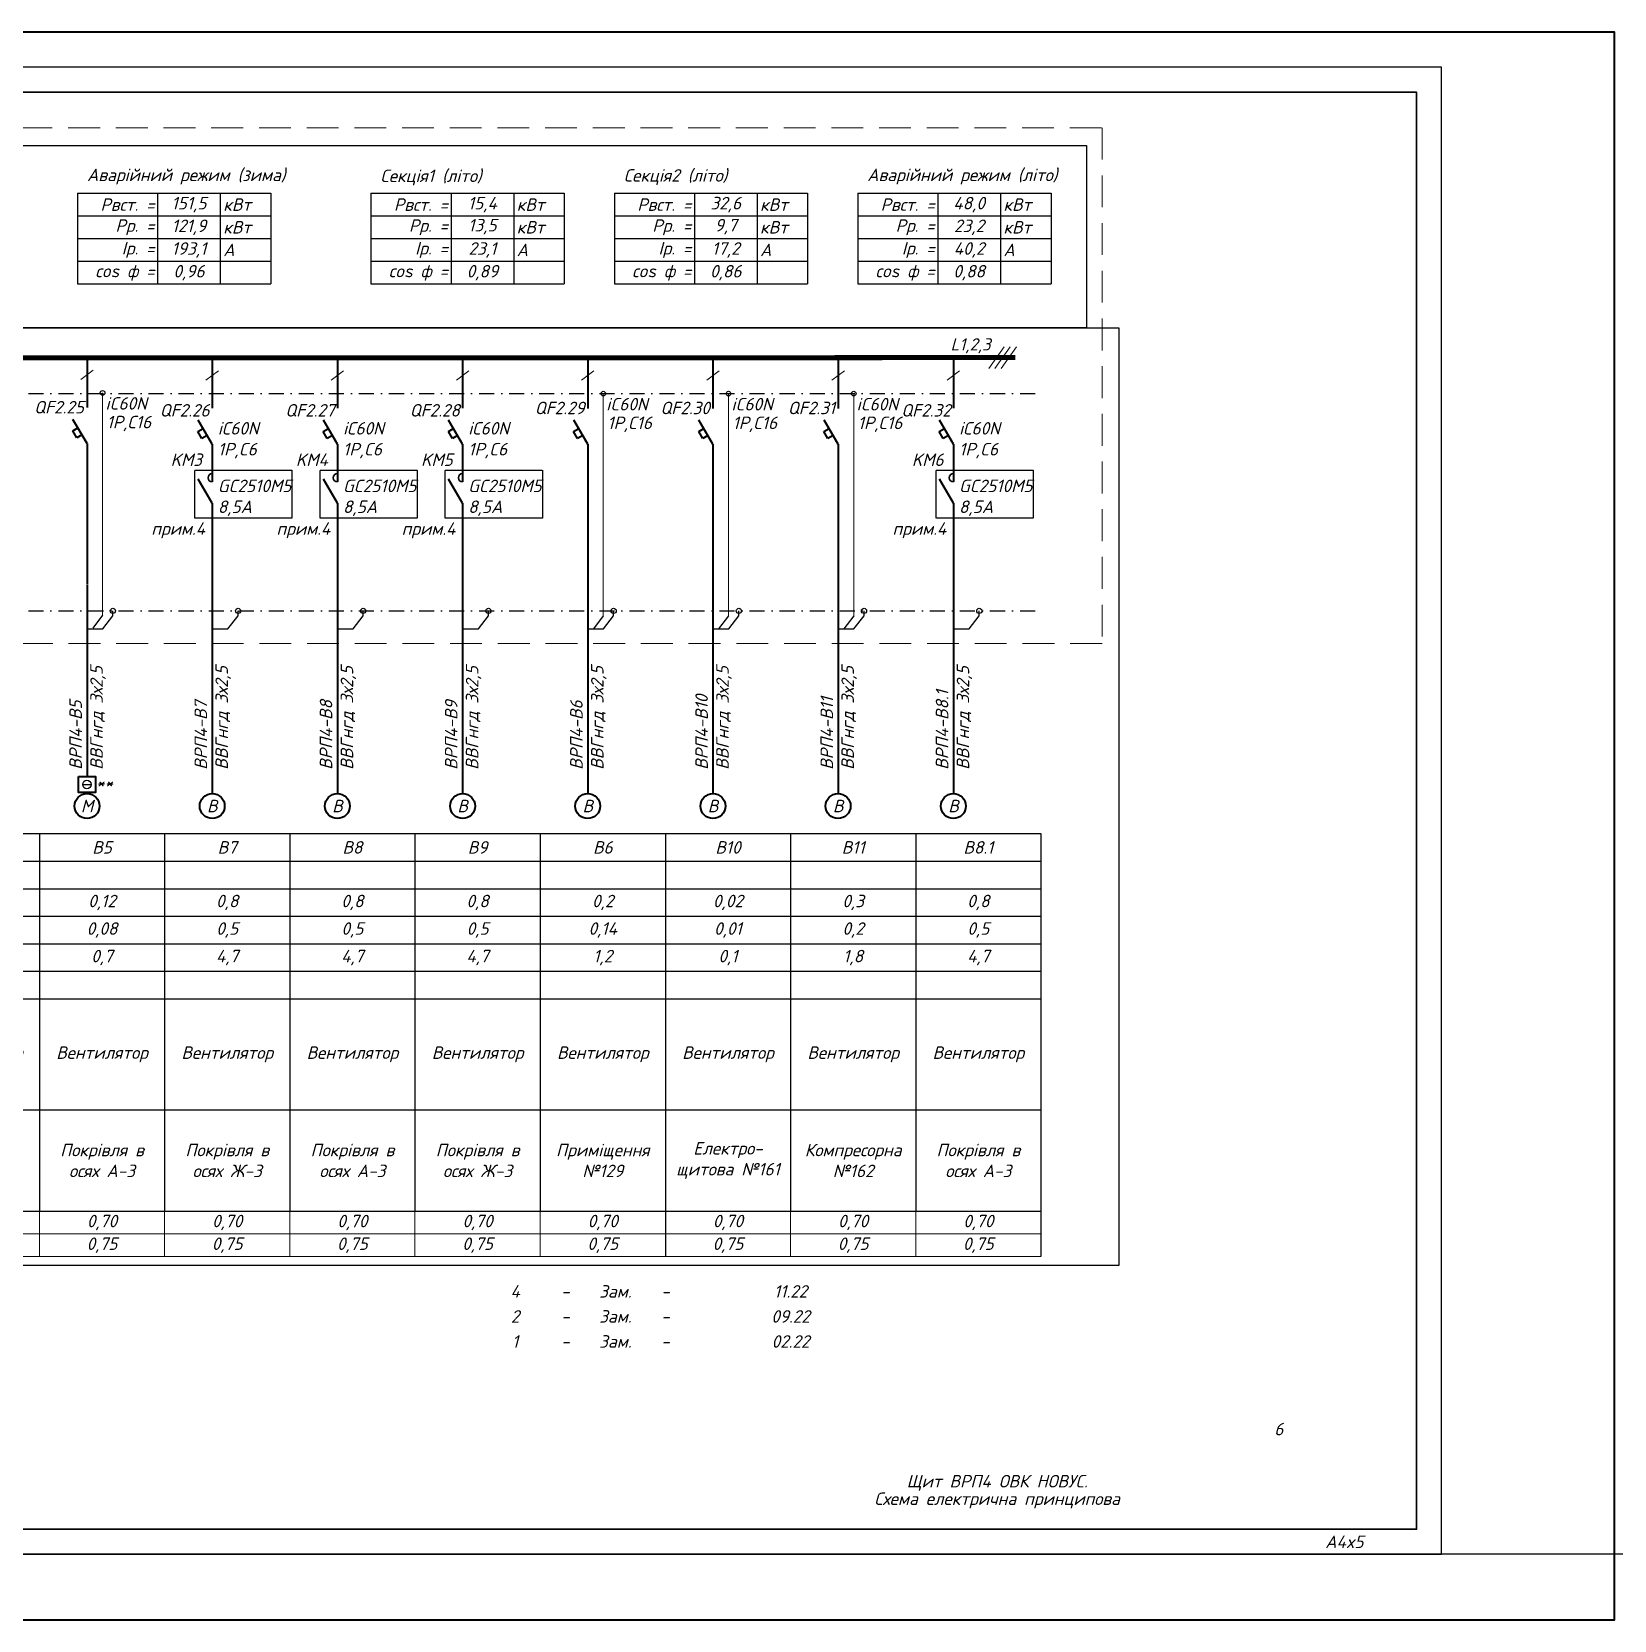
# Model space of a CAD drawing. Header units: millimetres. Extents: x -122434 to 1506205, y -201405 to 386015.
# Drawn here: x 263544 to 295146, y 153284 to 185011 of the extents above; entities that cross this region are included whole.
import ezdxf
from ezdxf.enums import TextEntityAlignment as Align

# ---------------------------------------------------------------- set-up
doc = ezdxf.new("R2010")
doc.units = ezdxf.units.MM
for name, pattern in [('DASHDOTX2', [2, 1, -0.5, 0, -0.5]), ('DASHED', [9.525, 6.35, -3.175]), ('DASHED2', [4.5, 3, -1.5])]:
    doc.linetypes.add(name, pattern=pattern)
doc.layers.get('Defpoints').update_dxf_attribs({"color": 4})
doc.layers.add('E_Зміни', color=7, linetype='Continuous')
doc.layers.add('Схема', color=7, linetype='Continuous')
doc.styles.add('GOST 2.304', font='isocpeui.ttf')
doc.styles.add('ICO', font='isocpeui.ttf')
doc.styles.add('ГОСТ 2.304', font='isocpeui.ttf')

# ---------------------------------------------------------------- blocks, each defined once
blk = doc.blocks.new('*T54')
at = {"color": 0, "lineweight": -2, "transparency": 16777216}
for p, q in [((0, 0), (4000, 0)), ((0, 0), (0, -7540)), ((4000, 0), (4000, -2200)), ((9000, 0), (9000, -7540)), ((11500, 0), (11500, -7540)), ((14000, 0), (14000, -2200)), ((16500, 0), (16500, -7540)), ((19000, 0), (19000, -7540)), ((21500, 0), (21500, -7540)), ((24000, 0), (24000, -7540)), ((26500, 0), (26500, -7540)), ((29000, 0), (29000, -7540)), ((31500, 0), (31500, -7540)), ((34000, 0), (34000, -7540)), ((66500, 0), (66500, -7540)), ((69000, 0), (69000, -3300)), ((71500, 0), (71500, -3300)), ((74000, 0), (74000, -3300)), ((76500, 0), (76500, -3300)), ((79000, 0), (79000, -3300)), ((81500, 0), (81500, -3300)), ((84000, 0), (84000, -3300)), ((86500, 0), (86500, -3300)), ((89000, 0), (89000, -3300)), ((91500, 0), (91500, -3300)), ((94000, 0), (94000, -3300)), ((0, -550), (94000, -550)), ((6500, -550), (6500, -2200)), ((36500, -550), (36500, -7540)), ((39000, -550), (39000, -3300)), ((41500, -550), (41500, -7540)), ((44000, -550), (44000, -7540)), ((46500, -550), (46500, -3300)), ((49000, -550), (49000, -3300)), ((51500, -550), (51500, -3300)), ((54000, -550), (54000, -3300)), ((56500, -550), (56500, -3300)), ((59000, -550), (59000, -3300)), ((61500, -550), (61500, -3300)), ((64000, -550), (64000, -3300)), ((0, -1100), (21500, -1100)), ((24000, -1100), (94000, -1100)), ((0, -1650), (94000, -1650)), ((0, -2200), (4000, -2200)), ((11500, -2200), (34000, -2200)), ((44000, -2200), (94000, -2200)), ((0, -2750), (4000, -2750)), ((6500, -2750), (6500, -3300)), ((14000, -2750), (14000, -7540)), ((64000, -2750), (66500, -2750)), ((0, -3300), (94000, -3300)), ((4000, -3300), (4000, -7540)), ((0, -5515), (69000, -5515)), ((6500, -5515), (6500, -7540)), ((39000, -5515), (39000, -7540)), ((46500, -5515), (46500, -7540)), ((49000, -5515), (49000, -7540)), ((51500, -5515), (51500, -7540)), ((54000, -5515), (54000, -7540)), ((56500, -5515), (56500, -7540)), ((59000, -5515), (59000, -7540)), ((61500, -5515), (61500, -7540)), ((64000, -5515), (64000, -7540)), ((69000, -5515), (69000, -7540)), ((71500, -5515), (94000, -5515)), ((71500, -5515), (71500, -7540)), ((74000, -5515), (74000, -7540)), ((76500, -5515), (76500, -7540)), ((79000, -5515), (79000, -7540)), ((81500, -5515), (81500, -7540)), ((84000, -5515), (84000, -7540)), ((86500, -5515), (86500, -7540)), ((89000, -5515), (89000, -7540)), ((91500, -5515), (91500, -7540)), ((94000, -5515), (94000, -7540)), ((0, -7540), (94000, -7540))]:
    blk.add_line(p, q, dxfattribs=at)
at = {"color": 0, "linetype": 'ByBlock', "lineweight": -2, "transparency": 16777216}
for p, q in [((4000, 0), (94000, 0)), ((6500, 0), (6500, -550)), ((36500, 0), (36500, -550)), ((39000, 0), (39000, -550)), ((41500, 0), (41500, -550)), ((44000, 0), (44000, -550)), ((46500, 0), (46500, -550)), ((49000, 0), (49000, -550)), ((51500, 0), (51500, -550)), ((54000, 0), (54000, -550)), ((56500, 0), (56500, -550)), ((59000, 0), (59000, -550)), ((61500, 0), (61500, -550)), ((64000, 0), (64000, -550)), ((21500, -1100), (24000, -1100)), ((4000, -2200), (11500, -2200)), ((4000, -2200), (4000, -3300)), ((6500, -2200), (6500, -2750)), ((14000, -2200), (14000, -2750)), ((34000, -2200), (44000, -2200)), ((4000, -2750), (64000, -2750)), ((66500, -2750), (94000, -2750)), ((6500, -3300), (6500, -5515)), ((39000, -3300), (39000, -5515)), ((46500, -3300), (46500, -5515)), ((49000, -3300), (49000, -5515)), ((51500, -3300), (51500, -5515)), ((54000, -3300), (54000, -5515)), ((56500, -3300), (56500, -5515)), ((59000, -3300), (59000, -5515)), ((61500, -3300), (61500, -5515)), ((64000, -3300), (64000, -5515)), ((69000, -3300), (69000, -5515)), ((71500, -3300), (71500, -5515)), ((74000, -3300), (74000, -5515)), ((76500, -3300), (76500, -5515)), ((79000, -3300), (79000, -5515)), ((81500, -3300), (81500, -5515)), ((84000, -3300), (84000, -5515)), ((86500, -3300), (86500, -5515)), ((89000, -3300), (89000, -5515)), ((91500, -3300), (91500, -5515)), ((94000, -3300), (94000, -5515)), ((69000, -5515), (71500, -5515)), ((86500, -7540), (86500, -8447)), ((94000, -7540), (94000, -8447))]:
    blk.add_line(p, q, dxfattribs=at)
at = {"layer": 'Defpoints', "color": 8, "linetype": 'ByBlock', "lineweight": 0, "transparency": 16777216}
for p, q in [((0, -7540), (0, -8447)), ((4000, -7540), (4000, -8447)), ((6500, -7540), (6500, -8447)), ((9000, -7540), (9000, -8447)), ((11500, -7540), (11500, -8447)), ((14000, -7540), (14000, -8447)), ((16500, -7540), (16500, -8447)), ((19000, -7540), (19000, -8447)), ((21500, -7540), (21500, -8447)), ((24000, -7540), (24000, -8447)), ((26500, -7540), (26500, -8447)), ((29000, -7540), (29000, -8447)), ((31500, -7540), (31500, -8447)), ((34000, -7540), (34000, -8447)), ((36500, -7540), (36500, -8447)), ((39000, -7540), (39000, -8447)), ((41500, -7540), (41500, -8447)), ((44000, -7540), (44000, -8447)), ((46500, -7540), (46500, -8447)), ((49000, -7540), (49000, -8447)), ((51500, -7540), (51500, -8447)), ((54000, -7540), (54000, -8447)), ((56500, -7540), (56500, -8447)), ((59000, -7540), (59000, -8447)), ((61500, -7540), (61500, -8447)), ((64000, -7540), (64000, -8447)), ((66500, -7540), (66500, -8447)), ((69000, -7540), (69000, -8447)), ((71500, -7540), (71500, -8447)), ((74000, -7540), (74000, -8447)), ((76500, -7540), (76500, -8447)), ((79000, -7540), (79000, -8447)), ((81500, -7540), (81500, -8447)), ((84000, -7540), (84000, -8447)), ((89000, -7540), (89000, -8447)), ((91500, -7540), (91500, -8447)), ((0, -7994), (94000, -7994)), ((0, -8447), (94000, -8447))]:
    blk.add_line(p, q, dxfattribs=at)
at = {"color": 0, "transparency": 16777216, "char_height": 250, "attachment_point": 5, "style": 'ГОСТ 2.304'}
for s, insert, width in [('Номер по плану', (2000, -275), 3880), ('ПВ4', (5250, -275), 2380), ('ККБ1', (7750, -275), 2380), ('EK-1', (15250, -275), 2380), ('EK-2', (17750, -275), 2380), ('EK-3', (20250, -275), 2380), ('EK-4', (22750, -275), 2380), ('EK-5', (25250, -275), 2380), ('EK-6', (27750, -275), 2380), ('EK-7', (30250, -275), 2380), ('EK-8', (32750, -275), 2380), ('А1', (37750, -275), 2380), ('А2', (40250, -275), 2380), ('К1', (45250, -275), 2380), ('К2', (47750, -275), 2380), ('К3', (50250, -275), 2380), ('К4', (52750, -275), 2380), ('К5', (55250, -275), 2380), ('К6', (57750, -275), 2380), ('К8', (60250, -275), 2380), ('К8А', (62750, -275), 2380), ('В2', (67750, -275), 2380), ('В2.1', (70250, -275), 2380), ('В3', (72750, -275), 2380), ('В5', (75250, -275), 2380), ('В7', (77750, -275), 2380), ('В8', (80250, -275), 2380), ('В9', (82750, -275), 2380), ('В6', (85250, -275), 2380), ('В10', (87750, -275), 2380), ('В11', (90250, -275), 2380), ('В8.1', (92750, -275), 2380), ('Тип', (2000, -825), 3880), ('Рвст., кВт', (2000, -1375), 3880), ('78,0', (5250, -1375), 2380), ('10,9', (7750, -1375), 2380), ('2,5', (15250, -1375), 2380), ('2,5', (17750, -1375), 2380), ('1,5', (20250, -1375), 2380), ('2,0', (22750, -1375), 2380), ('4,0', (25250, -1375), 2380), ('1,5', (27750, -1375), 2380), ('3,5', (30250, -1375), 2380), ('2,5', (32750, -1375), 2380), ('15,0', (37750, -1375), 2380), ('15,0', (40250, -1375), 2380), ('1,0', (45250, -1375), 2380), ('1,0', (47750, -1375), 2380), ('1,0', (50250, -1375), 2380), ('1,0', (52750, -1375), 2380), ('1,0', (55250, -1375), 2380), ('1,0', (57750, -1375), 2380), ('1,5', (60250, -1375), 2380), ('1,5', (62750, -1375), 2380), ('0,3', (67750, -1375), 2380), ('0,3', (70250, -1375), 2380), ('0,05', (72750, -1375), 2380), ('0,12', (75250, -1375), 2380), ('0,8', (77750, -1375), 2380), ('0,8', (80250, -1375), 2380), ('0,8', (82750, -1375), 2380), ('0,2', (85250, -1375), 2380), ('0,02', (87750, -1375), 2380), ('0,3', (90250, -1375), 2380), ('0,8', (92750, -1375), 2380), ('Рр., кВт', (2000, -1925), 3880), ('70,2', (5250, -1925), 2380), ('10,9', (7750, -1925), 2380), ('2,3', (15250, -1925), 2380), ('2,3', (17750, -1925), 2380), ('1,4', (20250, -1925), 2380), ('1,8', (22750, -1925), 2380), ('3,6', (25250, -1925), 2380), ('1,4', (27750, -1925), 2380), ('3,2', (30250, -1925), 2380), ('2,3', (32750, -1925), 2380), ('13,5', (37750, -1925), 2380), ('13,5', (40250, -1925), 2380), ('0,9', (45250, -1925), 2380), ('0,9', (47750, -1925), 2380), ('0,9', (50250, -1925), 2380), ('0,9', (52750, -1925), 2380), ('0,9', (55250, -1925), 2380), ('0,9', (57750, -1925), 2380), ('1,4', (60250, -1925), 2380), ('1,4', (62750, -1925), 2380), ('0,2', (67750, -1925), 2380), ('0,2', (70250, -1925), 2380), ('0,04', (72750, -1925), 2380), ('0,08', (75250, -1925), 2380), ('0,5', (77750, -1925), 2380), ('0,5', (80250, -1925), 2380), ('0,5', (82750, -1925), 2380), ('0,14', (85250, -1925), 2380), ('0,01', (87750, -1925), 2380), ('0,2', (90250, -1925), 2380), ('0,5', (92750, -1925), 2380), ('Іном.', (2000, -2475), 3880), ('123,6', (5250, -2475), 2380), ('18,4', (7750, -2475), 2380), ('11,4', (15250, -2475), 2380), ('11,4', (17750, -2475), 2380), ('6,8', (20250, -2475), 2380), ('9,1', (22750, -2475), 2380), ('18,2', (25250, -2475), 2380), ('6,8', (27750, -2475), 2380), ('15,9', (30250, -2475), 2380), ('11,4', (32750, -2475), 2380), ('23,8', (37750, -2475), 2380), ('23,8', (40250, -2475), 2380), ('5,1', (45250, -2475), 2380), ('5,1', (47750, -2475), 2380), ('5,1', (50250, -2475), 2380), ('5,1', (52750, -2475), 2380), ('5,1', (55250, -2475), 2380), ('5,1', (57750, -2475), 2380), ('7,6', (60250, -2475), 2380), ('7,6', (62750, -2475), 2380), ('1,8', (67750, -2475), 2380), ('1,8', (70250, -2475), 2380), ('0,3', (72750, -2475), 2380), ('0,7', (75250, -2475), 2380), ('4,7', (77750, -2475), 2380), ('4,7', (80250, -2475), 2380), ('4,7', (82750, -2475), 2380), ('1,2', (85250, -2475), 2380), ('0,1', (87750, -2475), 2380), ('1,8', (90250, -2475), 2380), ('4,7', (92750, -2475), 2380), ('Іп', (2000, -3025), 3880), ('Компресорно- конденсатор- ний блок для ПВ4', (7750, -4408), 2380), ('Кондиціонер К1      (зовнішній блок)', (45250, -4408), 2380), ('Кондиціонер К2    (зовнішній блок)', (47750, -4408), 2380), ('Кондиціонер К3     (зовнішній блок)', (50250, -4408), 2380), ('Кондиціонер К4    (зовнішній блок)', (52750, -4408), 2380), ('Кондиціонер К5    (зовнішній блок)', (55250, -4408), 2380), ('Кондиціонер К6    (зовнішній блок)', (57750, -4408), 2380), ('Кондиціонер К8     (зовнішній блок)', (60250, -4408), 2380), ('Кондиціонер К8А   (зовнішній блок)', (62750, -4408), 2380), ('{\\T0.95;\\C7;Найменування обладнання за планом}', (2000, -4408), 3880), ('Конвектори {\\C256;К156, К157}', (15250, -4408), 2380), ('Конвектори К150, К151', (20250, -4408), 2380), ('Конвектори К136, К137, К144', (22750, -4408), 2380), ('Конвектори К145.1, К145.2, К146', (25250, -4408), 2380), ('Конвектор К102, К106, К107', (30250, -4408), 2380), ('Відключення обладнання при пожежі', (35250, -4408), 2380), ('Тепловенти- лятор А1', (37750, -4408), 2380), ('Тепловенти- лятор А2', (40250, -4408), 2380), ('Вентсистема', (5250, -4408), 2380), ('Резерв', (10250, -4408), 2380), ('Конвектор К162', (17750, -4408), 2380), ('Конвектор К134', (27750, -4408), 2380), ('Конвектор К163', (32750, -4408), 2380), ('Резерв', (42750, -4408), 2380), ('Резерв', (65250, -4408), 2380), ('Вентилятор', (67750, -4408), 2380), ('Вентилятор', (70250, -4408), 2380), ('Вентилятор', (72750, -4408), 2380), ('Вентилятор', (75250, -4408), 2380), ('Вентилятор', (77750, -4408), 2380), ('Вентилятор', (80250, -4408), 2380), ('Вентилятор', (82750, -4408), 2380), ('Вентилятор', (85250, -4408), 2380), ('Вентилятор', (87750, -4408), 2380), ('Вентилятор', (90250, -4408), 2380), ('Вентилятор', (92750, -4408), 2380), ('Приміщення  №136, №137, №144', (22750, -6528), 2380), ('Приміщення  №102, №106, №107', (30250, -6528), 2380), ('Венткамера №163', (5250, -6528), 2380), ('Покрівля в осях В-1', (7750, -6528), 2380), ('Приміщення  №156, №157', (15250, -6528), 2380), ('Приміщення  №162', (17750, -6528), 2380), ('Приміщення  №150, №151', (20250, -6528), 2380), ('Приміщення  №145, №146', (25250, -6528), 2380), ('Приміщення  №134', (27750, -6528), 2380), ('Приміщення  №163', (32750, -6528), 2380), ('Приміщення №102', (37750, -6528), 2380), ('Приміщення №152', (40250, -6528), 2380), ('Покрівля в осях В-1', (45250, -6528), 2380), ('Покрівля в осях В-1', (47750, -6528), 2380), ('Покрівля в осях В-1', (50250, -6528), 2380), ('Покрівля в осях Д-1', (52750, -6528), 2380), ('Покрівля в осях Д-1', (55250, -6528), 2380), ('Покрівля в осях А-3', (57750, -6528), 2380), ('Покрівля в осях В-1', (60250, -6528), 2380), ('Покрівля в осях В-1', (62750, -6528), 2380), ('Покрівля в осях Г-5', (67750, -6528), 2380), ('Покрівля в осях Г-5', (70250, -6528), 2380), ('Покрівля в осях Ж-3', (72750, -6528), 2380), ('Покрівля в осях А-3', (75250, -6528), 2380), ('Покрівля в осях Ж-3', (77750, -6528), 2380), ('Покрівля в осях А-3', (80250, -6528), 2380), ('Покрівля в осях Ж-3', (82750, -6528), 2380), ('Приміщення №129', (85250, -6528), 2380), ('Електро- щитова №161', (87750, -6528), 2380), ('Компресорна №162', (90250, -6528), 2380), ('Покрівля в осях А-3', (92750, -6528), 2380), ('{\\T0.95;\\C7;Місце встановлення}', (2000, -6528), 3880)]:
    blk.add_mtext(s, dxfattribs=dict(at, insert=insert, width=width))
at = {"color": 7, "true_color": 0xffffff, "transparency": 16777216, "char_height": 250, "attachment_point": 5, "style": 'ГОСТ 2.304'}
for s, insert, width in [('0,90', (5250, -7767), 2380), ('1,00', (7750, -7767), 2380), ('0,90', (15250, -7767), 2380), ('0,90', (17750, -7767), 2380), ('0,90', (20250, -7767), 2380), ('0,90', (22750, -7767), 2380), ('0,90', (25250, -7767), 2380), ('0,90', (27750, -7767), 2380), ('0,90', (30250, -7767), 2380), ('0,90', (32750, -7767), 2380), ('0,90', (37750, -7767), 2380), ('0,90', (40250, -7767), 2380), ('1,00', (42750, -7767), 2380), ('0,90', (45250, -7767), 2380), ('0,90', (47750, -7767), 2380), ('0,90', (50250, -7767), 2380), ('0,90', (52750, -7767), 2380), ('0,90', (55250, -7767), 2380), ('0,90', (57750, -7767), 2380), ('0,90', (60250, -7767), 2380), ('0,90', (62750, -7767), 2380), ('0,00', (65250, -7767), 2380), ('0,70', (67750, -7767), 2380), ('0,70', (70250, -7767), 2380), ('0,70', (72750, -7767), 2380), ('0,70', (75250, -7767), 2380), ('0,70', (77750, -7767), 2380), ('0,70', (80250, -7767), 2380), ('0,70', (82750, -7767), 2380), ('0,70', (85250, -7767), 2380), ('0,70', (87750, -7767), 2380), ('0,70', (90250, -7767), 2380), ('0,70', (92750, -7767), 2380), ('Кп', (2000, -7767), 3880), ('cos ф', (2000, -8220), 3880), ('0,96', (5250, -8220), 2380), ('0,90', (7750, -8220), 2380), ('1,00', (15250, -8220), 2380), ('1,00', (17750, -8220), 2380), ('1,00', (20250, -8220), 2380), ('1,00', (22750, -8220), 2380), ('1,00', (25250, -8220), 2380), ('1,00', (27750, -8220), 2380), ('1,00', (30250, -8220), 2380), ('1,00', (32750, -8220), 2380), ('0,96', (37750, -8220), 2380), ('0,96', (40250, -8220), 2380), ('0,90', (42750, -8220), 2380), ('0,90', (45250, -8220), 2380), ('0,90', (47750, -8220), 2380), ('0,90', (50250, -8220), 2380), ('0,90', (52750, -8220), 2380), ('0,90', (55250, -8220), 2380), ('0,90', (57750, -8220), 2380), ('0,90', (60250, -8220), 2380), ('0,90', (62750, -8220), 2380), ('0,00', (65250, -8220), 2380), ('0,75', (67750, -8220), 2380), ('0,75', (70250, -8220), 2380), ('0,75', (72750, -8220), 2380), ('0,75', (75250, -8220), 2380), ('0,75', (77750, -8220), 2380), ('0,75', (80250, -8220), 2380), ('0,75', (82750, -8220), 2380), ('0,75', (85250, -8220), 2380), ('0,75', (87750, -8220), 2380), ('0,75', (90250, -8220), 2380), ('0,75', (92750, -8220), 2380)]:
    blk.add_mtext(s, dxfattribs=dict(at, insert=insert, width=width))
blk = doc.blocks.new('*T57')
at = {"color": 0, "lineweight": -2, "transparency": 16777216}
for p, q in [((0, 0), (1600, 0)), ((0, 0), (0, -1813)), ((1600, 0), (1600, -1813)), ((2850, 0), (3860, 0)), ((2850, 0), (2850, -1813)), ((3860, 0), (3860, -1813)), ((0, -453), (3860, -453)), ((0, -907), (3860, -907)), ((0, -1360), (3860, -1360)), ((0, -1813), (3860, -1813))]:
    blk.add_line(p, q, dxfattribs=at)
at = {"color": 0, "linetype": 'ByBlock', "lineweight": -2, "transparency": 16777216}
blk.add_line((1600, 0), (2850, 0), dxfattribs=at)
at = {"color": 0, "transparency": 16777216, "char_height": 250, "style": 'ГОСТ 2.304'}
for s, insert, width, attachment_point in [('Рвст. =', (1540, -227), 1480, 6), ('151,5', (2225, -227), 1130, 5), ('кВт', (2910, -227), 890, 4), ('Рр. =', (1540, -680), 1480, 6), ('121,9', (2225, -680), 1130, 5), ('кВт', (2910, -680), 890, 4), ('Ір. =', (1540, -1133), 1480, 6), ('193,1', (2225, -1133), 1130, 5), ('А', (2910, -1133), 890, 4), ('сos ф =', (1540, -1587), 1480, 6), ('0,96', (2225, -1587), 1130, 5)]:
    blk.add_mtext(s, dxfattribs=dict(at, insert=insert, width=width, attachment_point=attachment_point))
blk = doc.blocks.new('*T58')
at = {"color": 0, "lineweight": -2, "transparency": 16777216}
for p, q in [((0, 0), (1600, 0)), ((0, 0), (0, -1813)), ((1600, 0), (1600, -1813)), ((2850, 0), (3860, 0)), ((2850, 0), (2850, -1360)), ((3860, 0), (3860, -1813)), ((0, -453), (3860, -453)), ((0, -907), (3860, -907)), ((0, -1360), (3860, -1360)), ((0, -1813), (3860, -1813))]:
    blk.add_line(p, q, dxfattribs=at)
at = {"color": 0, "linetype": 'ByBlock', "lineweight": -2, "transparency": 16777216}
for p, q in [((1600, 0), (2850, 0)), ((2850, -1360), (2850, -1813))]:
    blk.add_line(p, q, dxfattribs=at)
at = {"color": 0, "transparency": 16777216, "char_height": 250, "style": 'ГОСТ 2.304'}
for s, insert, width, attachment_point in [('Рвст. =', (1540, -227), 1480, 6), ('15,4', (2225, -227), 1130, 5), ('кВт', (2910, -227), 890, 4), ('Рр. =', (1540, -680), 1480, 6), ('13,5', (2225, -513), 1130, 2), ('кВт', (2910, -680), 890, 4), ('Ір. =', (1540, -1133), 1480, 6), ('23,1', (2225, -1133), 1130, 5), ('А', (2910, -1133), 890, 4), ('сos ф =', (1540, -1587), 1480, 6), ('0,89', (2225, -1587), 1130, 5)]:
    blk.add_mtext(s, dxfattribs=dict(at, insert=insert, width=width, attachment_point=attachment_point))
blk = doc.blocks.new('*T59')
at = {"color": 0, "lineweight": -2, "transparency": 16777216}
for p, q in [((0, 0), (1600, 0)), ((0, 0), (0, -1813)), ((1600, 0), (1600, -1813)), ((2850, 0), (3860, 0)), ((2850, 0), (2850, -1813)), ((3860, 0), (3860, -1813)), ((0, -453), (3860, -453)), ((0, -907), (3860, -907)), ((0, -1360), (3860, -1360)), ((0, -1813), (3860, -1813))]:
    blk.add_line(p, q, dxfattribs=at)
at = {"color": 0, "linetype": 'ByBlock', "lineweight": -2, "transparency": 16777216}
blk.add_line((1600, 0), (2850, 0), dxfattribs=at)
at = {"color": 0, "transparency": 16777216, "char_height": 250, "style": 'ГОСТ 2.304'}
for s, insert, width, attachment_point in [('Рвст. =', (1540, -227), 1480, 6), ('32,6', (2225, -227), 1130, 5), ('кВт', (2910, -227), 890, 4), ('Рр. =', (1540, -680), 1480, 6), ('9,7', (2225, -513), 1130, 2), ('кВт', (2910, -680), 890, 4), ('Ір. =', (1540, -1133), 1480, 6), ('17,2', (2225, -1133), 1130, 5), ('А', (2910, -1133), 890, 4), ('сos ф =', (1540, -1587), 1480, 6), ('0,86', (2225, -1587), 1130, 5)]:
    blk.add_mtext(s, dxfattribs=dict(at, insert=insert, width=width, attachment_point=attachment_point))
blk = doc.blocks.new('*T60')
at = {"color": 0, "lineweight": -2, "transparency": 16777216}
for p, q in [((0, 0), (1600, 0)), ((0, 0), (0, -1813)), ((1600, 0), (1600, -1813)), ((2850, 0), (3860, 0)), ((2850, 0), (2850, -1813)), ((3860, 0), (3860, -1813)), ((0, -453), (3860, -453)), ((0, -907), (3860, -907)), ((0, -1360), (3860, -1360)), ((0, -1813), (3860, -1813))]:
    blk.add_line(p, q, dxfattribs=at)
at = {"color": 0, "linetype": 'ByBlock', "lineweight": -2, "transparency": 16777216}
blk.add_line((1600, 0), (2850, 0), dxfattribs=at)
at = {"color": 0, "transparency": 16777216, "char_height": 250, "style": 'ГОСТ 2.304'}
for s, insert, width, attachment_point in [('Рвст. =', (1540, -227), 1480, 6), ('48,0', (2225, -227), 1130, 5), ('кВт', (2910, -227), 890, 4), ('Рр. =', (1540, -680), 1480, 6), ('23,2', (2225, -680), 1130, 5), ('кВт', (2910, -680), 890, 4), ('Ір. =', (1540, -1133), 1480, 6), ('40,2', (2225, -1133), 1130, 5), ('А', (2910, -1133), 890, 4), ('сos ф =', (1540, -1587), 1480, 6), ('0,88', (2225, -1587), 1130, 5)]:
    blk.add_mtext(s, dxfattribs=dict(at, insert=insert, width=width, attachment_point=attachment_point))
blk = doc.blocks.new('*U161')
at = {"color": 0, "lineweight": 40}
for p, q in [((0, 0), (0, -1005)), ((0, -1720), (-280, -1240)), ((-284, -1468), (-180, -1408)), ((-204, -1607), (-284, -1468)), ((-100, -1547), (-204, -1607))]:
    blk.add_line(p, q, dxfattribs=at)
at = {"color": 0, "lineweight": 13}
blk.add_line((-124, -441), (124, -256), dxfattribs=at)
at = {"color": 0, "lineweight": 9}
for p, q in [((311, -711), (311, -1240)), ((311, -1240), (311, -1720)), ((311, -2461), (311, -1720)), ((311, -2941), (311, -2461)), ((311, -5151), (311, -2941))]:
    blk.add_line(p, q, dxfattribs=at)
at = {"lineweight": 40}
for p, q in [((0, -1720), (0, -2226)), ((0, -2226), (0, -2941)), ((0, -2941), (0, -4529))]:
    blk.add_line(p, q, dxfattribs=at)
at = {"color": 0}
blk.add_circle((311, -711), 46.3, dxfattribs=at)
at = {"color": 0, "lineweight": 40}
blk.add_point((-37, -1659), dxfattribs=at)
at = {"style": 'ГОСТ 2.304'}
blk.add_attdef('QF', text='', height=250, dxfattribs=at).set_placement((-61, -997), align=Align.MIDDLE_RIGHT)
at = {"lineweight": 50, "style": 'ГОСТ 2.304'}
for tag, p in [('ТYPE', (369, -1046)), ('CURRENT', (391, -1419))]:
    blk.add_attdef(tag, p, '', height=250, dxfattribs=at)
blk = doc.blocks.new('Рамка А4х5')
at = {"lineweight": 30, "ltscale": 100}
blk.add_lwpolyline([(20, 5), (1045, 5), (1045, 292), (20, 292)], close=True, dxfattribs=at)
at = {"layer": 'Defpoints', "ltscale": 100}
blk.add_lwpolyline([(0, 0), (1050, 0), (1050, 297), (0, 297)], close=True, dxfattribs=at)
at = {"linetype": 'Continuous', "style": 'ГОСТ 2.304'}
blk.add_text('А4x5', height=2.5, dxfattribs=at).set_placement((1026.77, 1.24))

msp = doc.modelspace()

# ---------------------------------------------------------------- linework, layer by layer
at = {"lineweight": 15, "ltscale": 300}
for p, q in [((282960, 178720), (282654, 178284)), ((283084, 178720), (282778, 178284)), ((283208, 178720), (282902, 178284))]:
    msp.add_line(p, q, dxfattribs=at)
at = {"color": 0, "lineweight": 40}
for p, q in [((267147, 178494), (267147, 177490)), ((269647, 178494), (269647, 177490)), ((272147, 178494), (272147, 177490)), ((281949, 178494), (281949, 177490)), ((266863, 177026), (266967, 177086)), ((267147, 176774), (266867, 177254)), ((269363, 177026), (269467, 177086)), ((269647, 176774), (269367, 177254)), ((271863, 177026), (271967, 177086)), ((272147, 176774), (271867, 177254)), ((281665, 177026), (281769, 177086)), ((281949, 176774), (281669, 177254)), ((266943, 176888), (266863, 177026)), ((267047, 176948), (266943, 176888)), ((269443, 176888), (269363, 177026)), ((269547, 176948), (269443, 176888)), ((271943, 176888), (271863, 177026)), ((272047, 176948), (271943, 176888)), ((281745, 176888), (281665, 177026)), ((281849, 176948), (281745, 176888)), ((267147, 175597), (266867, 176077)), ((269647, 175597), (269367, 176077)), ((272147, 175597), (271867, 176077)), ((281949, 175597), (281669, 176077))]:
    msp.add_line(p, q, dxfattribs=at)
at = {"color": 0, "lineweight": 13}
for p, q in [((267023, 178054), (267271, 178239)), ((269523, 178054), (269771, 178239)), ((272023, 178054), (272271, 178239)), ((281825, 178054), (282073, 178239))]:
    msp.add_line(p, q, dxfattribs=at)
at = {"color": 0, "linetype": 'DASHDOTX2', "ltscale": 300}
msp.add_line((194465, 177783), (283697, 177783), dxfattribs=at)
at = {"lineweight": 40}
for p, q in [((267147, 176774), (267147, 176268)), ((269647, 176774), (269647, 176268)), ((272147, 176774), (272147, 176268)), ((281949, 176774), (281949, 176268)), ((267147, 176268), (267147, 176021)), ((269647, 176268), (269647, 176021)), ((272147, 176268), (272147, 176021)), ((281949, 176268), (281949, 176021)), ((267147, 175597), (267147, 175553)), ((267147, 175597), (267147, 174811)), ((267147, 175553), (267147, 173965)), ((269647, 175597), (269647, 175553)), ((269647, 175597), (269647, 174811)), ((269647, 175553), (269647, 173965)), ((272147, 175597), (272147, 175553)), ((272147, 175597), (272147, 174811)), ((272147, 175553), (272147, 173965)), ((281949, 175597), (281949, 175553)), ((281949, 175597), (281949, 174811)), ((281949, 175553), (281949, 173965)), ((264647, 173965), (264653, 170138)), ((267147, 173965), (267147, 169795)), ((269647, 173965), (269647, 169795)), ((272147, 173965), (272147, 169795)), ((274647, 173965), (274647, 169795)), ((277147, 173965), (277147, 169795)), ((279647, 173965), (279647, 169795)), ((281949, 173965), (281949, 169795))]:
    msp.add_line(p, q, dxfattribs=at)
at = {"linetype": 'DASHDOTX2', "ltscale": 300}
msp.add_line((194465, 173444), (283697, 173444), dxfattribs=at)
at = {"color": 0, "ltscale": 300}
for p, q in [((264958, 173358), (264761, 173098)), ((274958, 173343), (274761, 173084)), ((274962, 173084), (275164, 173344)), ((275164, 173344), (275164, 173444)), ((277458, 173343), (277261, 173084)), ((277462, 173084), (277664, 173344)), ((277664, 173344), (277664, 173444)), ((279958, 173343), (279761, 173084)), ((279962, 173084), (280164, 173344)), ((280164, 173344), (280164, 173444)), ((274638, 173084), (274962, 173084)), ((277138, 173084), (277462, 173084)), ((279638, 173084), (279962, 173084))]:
    msp.add_line(p, q, dxfattribs=at)
at = {"color": 0}
for p, q in [((264962, 173084), (265164, 173344)), ((265164, 173344), (265164, 173444)), ((267462, 173084), (267664, 173344)), ((267664, 173344), (267664, 173444)), ((269962, 173084), (270164, 173344)), ((270164, 173344), (270164, 173444)), ((272462, 173084), (272664, 173344)), ((272664, 173344), (272664, 173444)), ((282264, 173084), (282466, 173344)), ((282466, 173344), (282466, 173444)), ((264638, 173084), (264962, 173084)), ((267138, 173084), (267462, 173084)), ((269638, 173084), (269962, 173084)), ((272138, 173084), (272462, 173084)), ((281940, 173084), (282264, 173084))]:
    msp.add_line(p, q, dxfattribs=at)
msp.add_line((264563, 169976), (264730, 169976))
msp.add_xline((1302, 154602), (-1, 0))
at = {"color": 6, "lineweight": 40}
msp.add_lwpolyline([(185000, 185011), (295146, 185011), (295146, 153284), (185000, 153284)], close=True, dxfattribs=at)
at = {"linetype": 'DASHED', "lineweight": 18, "ltscale": 100}
msp.add_lwpolyline([(193787, 183093), (284917, 183093), (284917, 172795), (193787, 172795)], close=True, dxfattribs=at)
at = {"color": 0, "lineweight": 40, "ltscale": 100, "const_width": 100}
msp.add_lwpolyline([(225902, 178494), (283187, 178502)], dxfattribs=at)
at = {"linetype": 'DASHED2', "lineweight": 25}
for points in [[(266801, 176256), (268740, 176256), (268740, 175293), (266801, 175293)], [(269301, 176256), (271240, 176256), (271240, 175293), (269301, 175293)], [(271801, 176256), (273740, 176256), (273740, 175293), (271801, 175293)], [(281603, 176256), (283542, 176256), (283542, 175293), (281603, 175293)]]:
    msp.add_lwpolyline(points, close=True, dxfattribs=at)
at = {"color": 0, "lineweight": 40}
msp.add_lwpolyline([(264480, 170138), (264814, 170138), (264814, 169814), (264480, 169814)], close=True, dxfattribs=at)
at = {"color": 0}
for centre in [(265164, 173444), (267664, 173444), (270164, 173444), (272664, 173444), (275164, 173444, 0), (277664, 173444, 0), (280164, 173444, 0), (282466, 173444)]:
    msp.add_circle(centre, 51.8, dxfattribs=at)
msp.add_circle((264646, 169976), 83.7)
at = {"color": 0, "lineweight": 40}
for centre in [(264647, 169546), (267147, 169546), (269647, 169546), (272147, 169546), (274647, 169546), (277147, 169546), (279647, 169546), (281949, 169546)]:
    msp.add_circle(centre, 249, dxfattribs=at)
at = {"lineweight": 30}
for centre in [(267147, 176103), (269647, 176103), (272147, 176103), (281949, 176103)]:
    msp.add_arc(centre, 82.8, 90, 270, dxfattribs=at)
at = {"color": 0, "lineweight": 40}
for p in [(267110, 176836), (269610, 176836), (272110, 176836), (281912, 176836)]:
    msp.add_point(p, dxfattribs=at)
at = {"layer": 'Defpoints', "color": 5}
for points in [[(252961, 182736), (284609, 182736), (284609, 179100), (252961, 179100)], [(194156, 179100), (285253, 179100), (285253, 160371), (194156, 160371)]]:
    msp.add_lwpolyline(points, close=True, dxfattribs=at)

# ---------------------------------------------------------------- block references
at = {"xscale": 100, "yscale": 100, "zscale": 100}
msp.add_blockref('Рамка А4х5', (186697, 154602), dxfattribs=at)
for name, p in [('*T57', (264458, 181786)), ('*T58', (270318, 181786)), ('*T59', (275178, 181786)), ('*T60', (280038, 181786)), ('*T54', (189697, 168995))]:
    msp.add_blockref(name, p)
at = {"lineweight": 50}
for p, values in [((264647, 178509), {'QF': 'QF2.25', 'ТYPE': 'iC60N', 'CURRENT': '1P,С16'}), ((274647, 178494), {'QF': 'QF2.29', 'ТYPE': 'iC60N', 'CURRENT': '1P,С16'}), ((277147, 178494), {'QF': 'QF2.30', 'ТYPE': 'iC60N', 'CURRENT': '1P,С16'}), ((279647, 178494), {'QF': 'QF2.31', 'ТYPE': 'iC60N', 'CURRENT': '1P,С16'})]:
    msp.add_blockref('*U161', p, dxfattribs=at).add_auto_attribs(values)

# ---------------------------------------------------------------- texts
at = {"color": 0, "lineweight": 9, "style": 'ICO'}
msp.add_text('L1,2,3', height=243.1, dxfattribs=at).set_placement((281893, 178646))
at = {"color": 0, "lineweight": 40, "style": 'GOST 2.304'}
for s, p in [('KM3', (266318, 176338)), ('KM4', (268818, 176338)), ('KM5', (271318, 176338)), ('KM6', (281120, 176338)), ('**', (264826, 169888))]:
    msp.add_text(s, height=250, dxfattribs=at).set_placement(p)
at = {"lineweight": 40, "style": 'GOST 2.304'}
for p in [(265930, 174962), (268430, 174962), (270930, 174962), (280732, 174962)]:
    msp.add_text('прим.4', height=250, dxfattribs=at).set_placement(p)
at = {"lineweight": 18, "style": 'GOST 2.304'}
for s, p in [('М', (264647, 169546)), ('В', (267147, 169546)), ('В', (269647, 169546)), ('В', (272147, 169546)), ('В', (274647, 169546)), ('В', (277147, 169546)), ('В', (279647, 169546)), ('В', (281950, 169546))]:
    msp.add_text(s, height=250, dxfattribs=at).set_placement(p, align=Align.MIDDLE_CENTER)
at = {"ltscale": 100, "char_height": 250, "attachment_point": 1, "style": 'ГОСТ 2.304'}
for s, insert in [('Аварійний режим (зима)', (264647, 182277)), ('Секція1 (літо)', (270507, 182259)), ('Секція2 (літо)', (275367, 182267)), ('Аварійний режим (літо)', (280227, 182277))]:
    msp.add_mtext_dynamic_manual_height_columns(s, width=4941.25, gutter_width=1250, heights=[0], dxfattribs=dict(at, insert=insert))
at = {"color": 7, "linetype": 'Continuous', "char_height": 250, "width": 4000, "attachment_point": 4, "style": 'ГОСТ 2.304'}
for insert in [(267260, 176853, 0), (269760, 176853, 0), (272260, 176853, 0), (282063, 176853, 0)]:
    msp.add_mtext('{\\C256;iС60N\\P1P,C6}', dxfattribs=dict(at, insert=insert))
at = {"color": 7, "linetype": 'Continuous', "char_height": 250, "width": 4000, "attachment_point": 4, "rotation": 90, "style": 'ГОСТ 2.304'}
for s, insert in [('{\\C256;ВРП4-В5\\PВВГнгд 3х2,5}', (264658, 170270)), ('{\\C256;ВРП4-В7\\PВВГнгд 3х2,5}', (267158, 170270)), ('{\\C256;ВРП4-В8\\PВВГнгд 3х2,5}', (269658, 170270)), ('{\\C256;ВРП4-В9\\PВВГнгд 3х2,5}', (272158, 170270)), ('{\\C256;ВРП4-В6\\PВВГнгд 3х2,5}', (274658, 170270)), ('{\\C256;ВРП4-В10\\PВВГнгд 3х2,5}', (277158, 170270)), ('{\\C256;ВРП4-В11\\PВВГнгд 3х2,5}', (279658, 170270)), ('{\\C256;ВРП4-В8.1\\PВВГнгд 3х2,5}', (281960, 170270))]:
    msp.add_mtext(s, dxfattribs=dict(at, insert=insert))
at = {"linetype": 'Continuous', "lineweight": 25, "char_height": 250, "attachment_point": 5, "line_spacing_factor": 0.84, "style": 'GOST 2.304'}
for s, insert, width in [('{\\C7;6}', (288447, 157102), 1500), ('\\pi250;Щит ВРП4 ОВК НОВУС. \\PСхема електрична принципова', (282697, 155852), 7000)]:
    msp.add_mtext(s, dxfattribs=dict(at, insert=insert, width=width))
at = {"style": 'ГОСТ 2.304'}
for tag, p in [('QF2.26', (267094, 177450)), ('QF2.27', (269594, 177450)), ('QF2.28', (272094, 177450)), ('QF2.32', (281896, 177450))]:
    msp.add_attdef(tag, text='QF', height=250, dxfattribs=at).set_placement(p, align=Align.MIDDLE_RIGHT)
at = {"layer": 'E_Зміни', "linetype": 'Continuous', "lineweight": 25, "char_height": 250, "width": 1000, "attachment_point": 5, "line_spacing_factor": 0.84, "style": 'GOST 2.304'}
for s, insert in [('{\\C7;4}', (273197, 159852)), ('{\\C7;Зам.}', (275197, 159852)), ('{\\C7;11.22}', (278697, 159852)), ('{\\C7;-}', (274197, 159852)), ('{\\C7;-}', (276197, 159852)), ('{\\C7;2}', (273197, 159352)), ('{\\C7;-}', (274197, 159352)), ('{\\C7;Зам.}', (275197, 159352)), ('{\\C7;-}', (276197, 159352)), ('{\\C7;09.22}', (278697, 159352)), ('{\\C7;1}', (273197, 158852)), ('{\\C7;Зам.}', (275197, 158852)), ('{\\C7;02.22}', (278697, 158852)), ('{\\C7;-}', (274197, 158852)), ('{\\C7;-}', (276197, 158852))]:
    msp.add_mtext(s, dxfattribs=dict(at, insert=insert))
at = {"layer": 'Схема', "color": 0, "linetype": 'Continuous', "char_height": 250, "width": 4000, "attachment_point": 4, "style": 'ГОСТ 2.304'}
for insert in [(267259, 175703), (269759, 175703), (272259, 175703), (282061, 175703)]:
    msp.add_mtext('GC2510M5 \\P8,5A', dxfattribs=dict(at, insert=insert))

doc.saveas('drawing.dxf')
